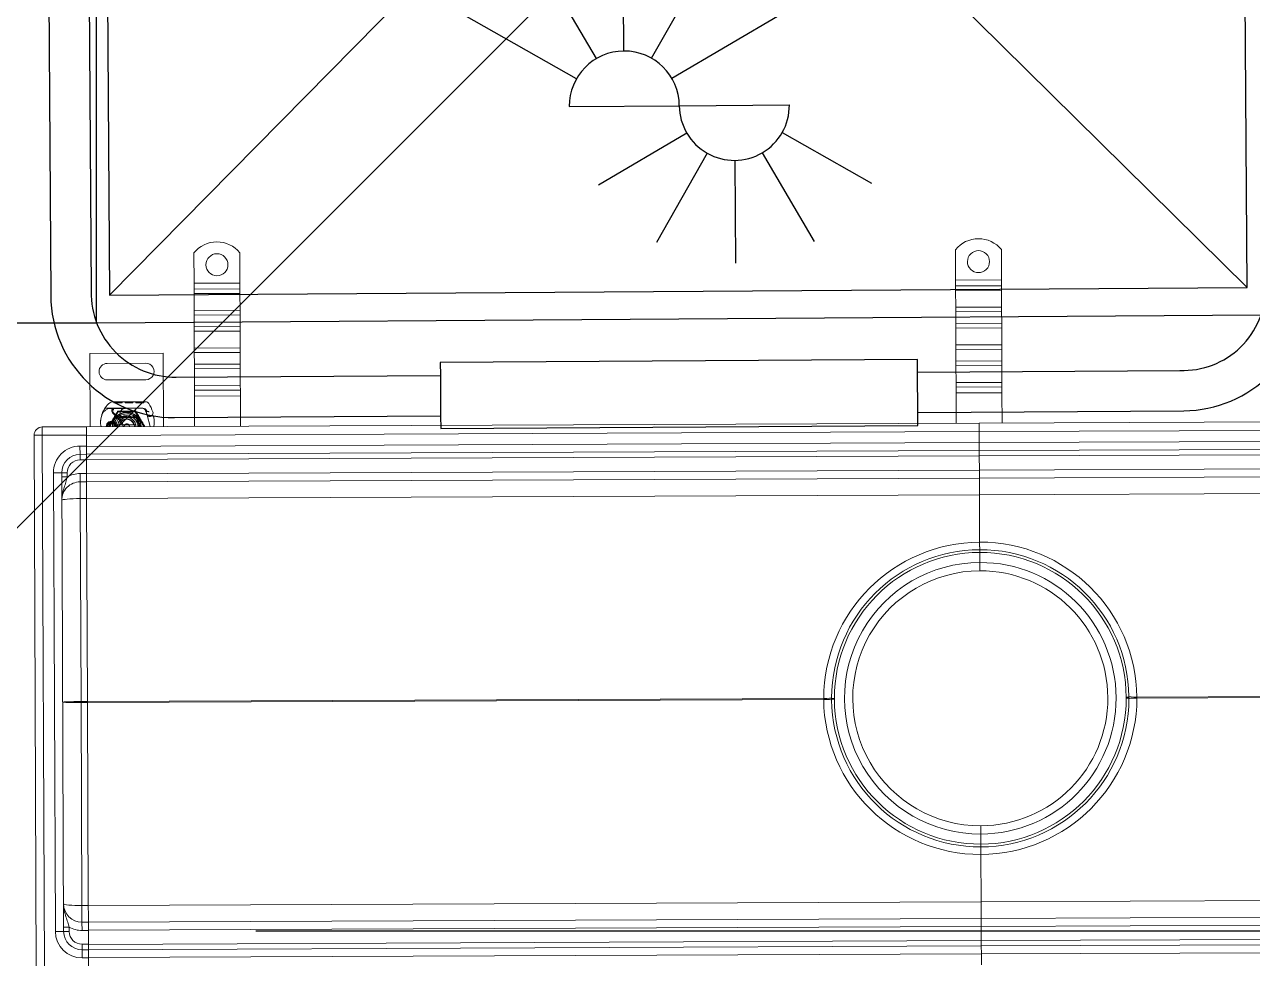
# Model space of a CAD drawing. Header units: millimetres. Extents: x -34838 to 729576, y -214038 to 121482.
# Drawn here: x 602065 to 602734, y -54207 to -53698 of the extents above; entities that cross this region are included whole.
import ezdxf
from ezdxf.enums import TextEntityAlignment as Align

# ---------------------------------------------------------------- set-up
doc = ezdxf.new("R2010")
doc.units = ezdxf.units.MM
doc.header["$MEASUREMENT"] = 0
doc.linetypes.add('HIDDEN', pattern=[114.3, 76.2, -38.1])
doc.linetypes.add('ШТРИХОВА 1_2', pattern=[1300, 750, -550])
for name, color, linetype in [('OBL. САНТ+ЕЛ', 80, 'Continuous'), ('OBORUD-Plosk', 1, 'Continuous'), ('OBORUD-Testi', 2, 'Continuous'), ('ВИНОСКИ', 7, 'Continuous')]:
    doc.layers.add(name, color=color, linetype=linetype)
doc.layers.add('Obrys', color=7, linetype='Continuous', lineweight=18)
doc.layers.add('S-Prof__Обладнання__Обладнання для водопостачання та каналізації', color=130, linetype='Continuous', lineweight=5)
doc.styles.add('ROMANS', font='romans', dxfattribs={"height": 12})

# ---------------------------------------------------------------- blocks, each defined once
blk = doc.blocks.new('T15A')
at = {"layer": 'OBORUD-Plosk'}
for p, q in [((0, -70), (0, 0)), ((150, -70), (0, -70))]:
    blk.add_line(p, q, dxfattribs=at)
at = {"layer": 'OBORUD-Testi', "style": 'ROMANS'}
for tag, p, flags in [('MOD', (0, 33.5), 9), ('AREA', (0, 14.071), 1)]:
    blk.add_attdef(tag, p, '', height=12, dxfattribs=dict(at, flags=flags))
blk.add_attdef('POS', text='', height=12, dxfattribs=at).set_placement((16, -85), align=Align.MIDDLE)
blk = doc.blocks.new('ПМ')
at = {"layer": 'OBL. САНТ+ЕЛ'}
for p, q in [((-47950.2, 15294.62), (-47943.08, 14644.66)), ((-47928.2, 15294.87), (-47921.11, 14646.92)), ((-47911.08, 14645.01), (-47297.91, 15271.77)), ((-47291.12, 14651.8), (-47297.91, 15271.77)), ((-47917.87, 15264.98), (-47291.12, 14651.8)), ((-47917.87, 15264.98), (-47911.08, 14645.01)), ((-47661.01, 14748.87), (-47601.01, 14749.52)), ((-47601.01, 14749.52), (-47541.02, 14750.18)), ((-47911.08, 14645.01), (-47291.12, 14651.8)), ((-47918.05, 14629.94), (-47283.53, 14636.89)), ((-47470.69, 14611.84), (-47730.68, 14608.99)), ((-47730.68, 14608.99), (-47730.6, 14601.99)), ((-47470.62, 14604.84), (-47470.69, 14611.84)), ((-47470.62, 14604.84), (-47327.67, 14606.4)), ((-47875.59, 14600.4), (-47730.6, 14601.99)), ((-47730.6, 14601.99), (-47730.36, 14579.99)), ((-47470.38, 14582.84), (-47470.62, 14604.84)), ((-47875.35, 14578.4), (-47730.36, 14579.99)), ((-47730.36, 14579.99), (-47730.28, 14572.99)), ((-47470.38, 14582.84), (-47325.39, 14584.42)), ((-47470.3, 14575.84), (-47470.38, 14582.84)), ((-47730.28, 14572.99), (-47470.3, 14575.84))]:
    blk.add_line(p, q, dxfattribs=at)
at = {"layer": 'OBL. САНТ+ЕЛ', "linetype": 'HIDDEN'}
for p, q in [((-47631.34, 14779.19), (-47632.11, 14849.59)), ((-47646.3, 14775.01), (-47682.16, 14835.59)), ((-47616.3, 14775.34), (-47581.77, 14836.69)), ((-47605.2, 14764.48), (-47544.62, 14800.35)), ((-47657.16, 14763.91), (-47718.51, 14798.44)), ((-47596.83, 14734.57), (-47644.96, 14706.07)), ((-47544.87, 14735.14), (-47496.13, 14707.7)), ((-47585.73, 14723.71), (-47613.16, 14674.97)), ((-47570.69, 14719.85), (-47570.07, 14663.93)), ((-47555.73, 14724.04), (-47527.24, 14675.91))]:
    blk.add_line(p, q, dxfattribs=at)
at = {"layer": 'OBL. САНТ+ЕЛ'}
for centre, radius, start, end in [((-47631.01, 14749.2), 30, 0.6275, 180.6275), ((-47571.02, 14749.85), 30, 180.6275, 0.6275), ((-47875.1, 14646.42), 46.01, 179.38213, 270.6275), ((-47326.16, 14651.42), 45.04, 268.08269, 0.6275), ((-47326.12, 14651.42), 67, 270.6275, 0.6275), ((-47876.09, 14645.4), 67, 180.6275, 270.6275)]:
    blk.add_arc(centre, radius, start, end, dxfattribs=at)
blk = doc.blocks.new('AUDIT_I_200716151807-1040')
at = {"layer": 'Obrys'}
for centre, radius, start, end in [((2574.96, -11374.15), 0.3, 155.70894, 199.93138), ((2573.59, -11375.64), 1, 308.60121, 341.26979), ((2585.55, -11382.35), 5.55, 90, 92.29244), ((2585.55, -11382.35), 5.05, 90, 92.29244), ((2592.78, -11380.6), 0.5, 90, 118.95502), ((2594.71, -11380.6), 0.5, 61.04498, 90), ((2594.38, -11377.4), 5, 16.88374, 22.05547)]:
    blk.add_arc(centre, radius, start, end, dxfattribs=at)
at = {"layer": 'Obrys', "extrusion": (0, 0, -1)}
for centre, major_axis, ratio, start_param, end_param in [((2580.7, -11378.66), (-0.68, 1.13), 0.865496, 4.64047, 5.024928), ((2582.75, -11382.05), (2.76, 2.81), 0.948675, 4.712185, 4.722398)]:
    blk.add_ellipse(centre, major_axis=major_axis, ratio=ratio, start_param=start_param, end_param=end_param, dxfattribs=at)
at = {"layer": 'Obrys'}
for centre, major_axis, ratio, start_param, end_param in [((2035.59, -11531.69), (4.5, -0.03), 0.08689, 4.747797, 6.283185), ((2035.59, -11533), (4.5, 0.03), 0.08689, 0, 1.535389), ((2206.58, -11531.69), (-4.5, -0.03), 0.08689, 0, 1.535389), ((2206.58, -11533), (-4.5, 0.03), 0.08689, 4.747797, 6.283185), ((2611.08, -11532.35), (-10, 0), 0.026147, 3.141593, 4.712389), ((2611.08, -11532.35), (-10, 0), 0.026147, 1.570796, 3.141593)]:
    blk.add_ellipse(centre, major_axis=major_axis, ratio=ratio, start_param=start_param, end_param=end_param, dxfattribs=at)
blk = doc.blocks.new('Трап широкий')
for p, q in [((-515.8, -142.64), (-514.19, 148.35)), ((-509.69, 148.33), (-511.3, -142.67)), ((-485.72, 142.2), (-485.69, 148.2)), ((-489.24, 137.71), (-489.22, 142.21)), ((-489.22, 142.21), (-485.72, 142.2)), ((-485.74, 137.7), (-485.72, 142.2)), ((0.77, 139.34), (-485.72, 142.04)), ((0.81, 145.34), (0.77, 139.34)), ((0.77, 139.34), (0.81, 145.34)), ((-489.24, 137.71), (-489.26, 134.71)), ((-485.76, 134.7), (-489.26, 134.71)), ((-485.74, 137.7), (-489.24, 137.71)), ((-485.8, 127.2), (-485.76, 134.7)), ((-485.74, 137.7), (-485.76, 134.7)), ((-485.76, 134.8), (0.73, 132.1)), ((-485.74, 137.7), (0.75, 135)), ((0.75, 135), (0.73, 132.1)), ((0.73, 132.1), (0.75, 135)), ((0.75, 135), (0.77, 139.34)), ((0.77, 139.34), (0.75, 135)), ((0.75, 135), (487.24, 132.3)), ((487.27, 136.64), (0.77, 139.34)), ((-505.19, -122.2), (-503.8, 127.8)), ((-499.3, 127.77), (-503.8, 127.8)), ((-499.3, 127.77), (-500.69, -122.23)), ((-499.3, 127.77), (-496.3, 127.75)), ((-496.3, 127.75), (-496.31, 125.45)), ((-489.33, 122.72), (-489.3, 127.22)), ((-489.3, 127.22), (-485.8, 127.2)), ((-485.83, 122.7), (-485.8, 127.2)), ((0.73, 132.1), (0.69, 124.34)), ((0.69, 124.34), (0.73, 132.1)), ((0.73, 132.1), (487.23, 129.41)), ((-499.31, 125.47), (-496.31, 125.45)), ((-489.33, 122.72), (-489.38, 113.59)), ((-485.83, 122.7), (-489.33, 122.72)), ((-485.83, 122.7), (0.67, 120)), ((0.69, 124.34), (-485.8, 127.04)), ((0.67, 120), (0.69, 124.34)), ((0.69, 124.34), (0.67, 120)), ((487.18, 121.64), (0.69, 124.34)), ((-485.85, 119.04), (-485.88, 113.57)), ((0.67, 120), (0.61, 110.87)), ((0.61, 110.87), (0.67, 120)), ((0.67, 120), (487.16, 117.3)), ((-489.38, 113.59), (-489.99, 2.98)), ((-485.88, 113.57), (-489.38, 113.59)), ((-486.49, 2.96), (-485.88, 113.57)), ((-485.88, 113.57), (0.61, 110.87)), ((0.61, 110.87), (0.47, 85.11)), ((0.47, 85.11), (0.61, 110.87)), ((0.61, 110.87), (487.11, 108.17)), ((0.45, 81), (0.44, 79.5)), ((0.44, 79.5), (0.45, 81)), ((0.39, 69.5), (0.41, 74)), ((0.41, 74), (0.39, 69.5)), ((0.44, 79.5), (0.41, 74)), ((0.41, 74), (0.44, 79.5)), ((-490.61, -108.15), (-489.99, 2.46)), ((-489.99, 2.98), (-486.49, 2.96)), ((-489.99, 2.46), (-489.99, 2.98)), ((-486.49, 2.44), (-489.99, 2.46)), ((-486.49, 2.44), (-487.11, -108.17)), ((-85.34, 0.73), (-486.49, 2.96)), ((-486.49, 2.96), (-486.49, 2.44)), ((-486.49, 2.44), (-85.34, 0.21)), ((-79.5, 0.67), (-81, 0.68)), ((-79.5, 0.21), (-81, 0.22)), ((79.5, -0.21), (81, -0.22)), ((79.5, -0.67), (81, -0.68)), ((486.49, -2.44), (85.34, -0.21)), ((85.34, -0.73), (486.49, -2.96)), ((-0.41, -74), (-0.39, -69.5)), ((-0.39, -69.5), (-0.41, -74)), ((-0.44, -79.5), (-0.45, -81)), ((-0.45, -81), (-0.44, -79.5)), ((-0.41, -74), (-0.44, -79.5)), ((-0.44, -79.5), (-0.41, -74)), ((-0.47, -85.11), (-0.61, -110.87)), ((-0.61, -110.87), (-0.47, -85.11)), ((-490.66, -117.28), (-490.61, -108.15)), ((-487.11, -108.17), (-490.61, -108.15)), ((-487.14, -113.65), (-487.11, -108.17)), ((-0.61, -110.87), (-487.11, -108.17)), ((-0.61, -110.87), (-0.67, -120)), ((-0.67, -120), (-0.61, -110.87)), ((485.88, -113.57), (-0.61, -110.87)), ((-500.67, -119.92), (-497.67, -119.94)), ((-497.69, -122.24), (-497.67, -119.94)), ((-490.66, -117.28), (-490.68, -121.78)), ((-487.16, -117.3), (-490.66, -117.28)), ((-487.16, -117.3), (-487.18, -121.8)), ((-0.67, -120), (-487.16, -117.3)), ((-0.69, -124.34), (-0.67, -120)), ((-0.67, -120), (-0.69, -124.34)), ((485.83, -122.7), (-0.67, -120)), ((-505.19, -122.2), (-500.69, -122.23)), ((-500.69, -122.23), (-497.69, -122.24)), ((-490.68, -121.78), (-487.18, -121.8)), ((-487.18, -121.8), (-487.22, -129.3)), ((-487.18, -121.64), (-0.69, -124.34)), ((-0.69, -124.34), (-0.73, -132.1)), ((-0.73, -132.1), (-0.69, -124.34)), ((-0.69, -124.34), (485.8, -127.04)), ((-490.77, -136.78), (-490.74, -132.28)), ((-490.74, -132.28), (-490.72, -129.28)), ((-490.74, -132.28), (-487.24, -132.3)), ((-487.22, -129.3), (-490.72, -129.28)), ((-487.27, -136.8), (-487.24, -132.3)), ((-487.24, -132.3), (-487.22, -129.3)), ((-0.75, -135), (-487.24, -132.3)), ((-0.73, -132.1), (-487.23, -129.41)), ((-0.73, -132.1), (-0.75, -135)), ((-0.75, -135), (-0.73, -132.1)), ((485.76, -134.8), (-0.73, -132.1)), ((-487.27, -136.8), (-490.77, -136.78)), ((-487.27, -136.8), (-487.3, -142.8)), ((-487.27, -136.64), (-0.77, -139.34)), ((-0.77, -139.34), (-0.81, -145.34)), ((-0.81, -145.34), (-0.77, -139.34)), ((-0.77, -139.34), (-0.75, -135)), ((-0.75, -135), (-0.77, -139.34)), ((-0.77, -139.34), (485.72, -142.04)), ((485.74, -137.7), (-0.75, -135)), ((-515.8, -142.64), (-511.3, -142.67)), ((-511.32, -147.17), (-511.3, -142.67)), ((-511.32, -147.17), (-487.32, -147.3)), ((-487.3, -142.8), (-511.3, -142.67)), ((-487.3, -142.8), (-487.32, -147.3)), ((-0.81, -145.34), (-487.3, -142.64)), ((-0.83, -150), (-0.81, -145.34)), ((-0.81, -145.34), (-0.83, -150)), ((485.69, -148.04), (-0.81, -145.34)), ((-487.32, -147.3), (-0.83, -150)), ((-485.51, -187.31), (-485.29, -147.31)), ((-469.96, -155.41), (-474.54, -147.37)), ((-472.53, -149.63), (-474.47, -149.62)), ((-474.46, -149.12), (-472.53, -149.13)), ((-468.66, -150.48), (-473.07, -154.87)), ((-472.5, -154.99), (-470.22, -152.74)), ((-469.52, -152.45), (-468.98, -152.45)), ((-469.16, -148.4), (-461.42, -148.44)), ((-468.98, -152.45), (-468.39, -152.46)), ((-468.39, -152.46), (-468.95, -152.95)), ((-467.88, -152.96), (-467.95, -152.96)), ((-467.88, -152.46), (-467.91, -152.46)), ((-467.88, -152.46), (-465.31, -152.47)), ((-465.32, -152.97), (-467.88, -152.96)), ((-465.11, -152.47), (-460.74, -152.32)), ((-460.72, -152.82), (-465.09, -152.97)), ((-456.04, -147.47), (-460.71, -155.46)), ((-454.31, -153.87), (-454.46, -154.32)), ((-452.55, -147.49), (-454.23, -153.63)), ((-445.29, -147.53), (-445.51, -187.53)), ((-428.42, -164.11), (-428.33, -147.63)), ((-403.42, -164.25), (-403.33, -147.77)), ((-13.42, -166.41), (-13.33, -149.93)), ((-0.83, -150), (485.66, -152.7)), ((11.58, -166.55), (11.67, -150.07)), ((-477.23, -157.42), (-472.01, -157.43)), ((-471.54, -157.34), (-474.18, -157.32)), ((-472.33, -160.43), (-467.82, -160.44)), ((-472.33, -160.93), (-472.33, -160.43)), ((-472.01, -157.43), (-466.01, -157.45)), ((-466.7, -157.36), (-471.54, -157.34)), ((-471.42, -160.93), (-471.42, -160.43)), ((-460.71, -155.46), (-469.96, -155.41)), ((-468.73, -160.94), (-468.72, -160.44)), ((-467.82, -160.94), (-467.82, -160.44)), ((-466.04, -157.37), (-466.7, -157.36)), ((-466.13, -160.45), (-466.18, -160.45)), ((-466.18, -160.95), (-466.18, -160.45)), ((-466.13, -160.45), (-462.09, -160.46)), ((-466.13, -160.95), (-466.13, -160.45)), ((-456.5, -157.42), (-466.04, -157.37)), ((-466.01, -157.45), (-456.48, -157.47)), ((-465.44, -160.95), (-465.44, -160.45)), ((-465.4, -160.95), (-465.4, -160.45)), ((-463, -160.96), (-462.99, -160.46)), ((-462.09, -160.96), (-462.09, -160.46)), ((-460.31, -160.46), (-458.18, -160.47)), ((-460.31, -160.96), (-460.31, -160.46)), ((-460.31, -160.96), (-460.31, -160.46)), ((-459.41, -160.97), (-459.41, -160.47)), ((-459.41, -160.97), (-459.41, -160.47)), ((-459.34, -160.97), (-459.34, -160.47)), ((-459.11, -160.97), (-459.11, -160.47)), ((-458.19, -160.97), (-458.18, -160.47)), ((-458.18, -160.47), (-456.06, -160.47)), ((-457.26, -160.97), (-457.26, -160.47)), ((-457.03, -160.97), (-457.02, -160.47)), ((-456.96, -160.97), (-456.96, -160.47)), ((-456.96, -160.97), (-456.96, -160.47)), ((-456.06, -160.97), (-456.06, -160.47)), ((-456.06, -160.97), (-456.06, -160.47)), ((-455.07, -156.07), (-454.46, -154.32)), ((-454.47, -155.8), (-454.68, -156.25)), ((-455.03, -160.98), (-473.26, -160.93)), ((-428.43, -167.29), (-428.42, -164.11)), ((-428.42, -164.11), (-403.42, -164.25)), ((-403.43, -167.43), (-403.42, -164.25)), ((-13.44, -169.59), (-13.42, -166.41)), ((-13.42, -166.41), (11.58, -166.55)), ((11.56, -169.73), (11.58, -166.55)), ((-454.93, -172.98), (-475.93, -172.86)), ((-428.45, -169.77), (-428.5, -178.96)), ((-428.45, -169.77), (-428.43, -167.29)), ((-428.45, -169.77), (-403.45, -169.9)), ((-428.43, -167.29), (-403.43, -167.43)), ((-403.45, -169.9), (-403.5, -179.1)), ((-403.45, -169.9), (-403.43, -167.43)), ((-13.45, -172.07), (-13.51, -181.26)), ((-13.45, -172.07), (-13.44, -169.59)), ((-13.45, -172.07), (11.55, -172.21)), ((-13.44, -169.59), (11.56, -169.73)), ((11.55, -172.21), (11.49, -181.4)), ((11.55, -172.21), (11.56, -169.73)), ((-428.51, -181.43), (-428.5, -178.96)), ((-428.5, -178.96), (-403.5, -179.1)), ((-403.51, -181.57), (-403.5, -179.1)), ((-445.51, -187.53), (-485.51, -187.31)), ((-475.98, -181.86), (-454.98, -181.98)), ((-428.55, -187.8), (-428.51, -181.43)), ((-428.51, -181.43), (-403.51, -181.57)), ((-403.55, -187.94), (-403.51, -181.57)), ((-13.55, -190.1), (-13.52, -183.73)), ((-13.52, -183.73), (-13.51, -181.26)), ((-13.52, -183.73), (11.48, -183.87)), ((-13.51, -181.26), (11.49, -181.4)), ((11.45, -190.24), (11.48, -183.87)), ((11.48, -183.87), (11.49, -181.4)), ((-428.56, -190.27), (-428.61, -199.46)), ((-428.56, -190.27), (-428.55, -187.8)), ((-428.56, -190.27), (-403.56, -190.41)), ((-428.55, -187.8), (-403.55, -187.94)), ((-403.56, -190.41), (-403.61, -199.6)), ((-403.56, -190.41), (-403.55, -187.94)), ((-13.57, -192.57), (-13.62, -201.76)), ((-13.57, -192.57), (-13.55, -190.1)), ((-13.57, -192.57), (11.43, -192.71)), ((-13.55, -190.1), (11.45, -190.24)), ((11.43, -192.71), (11.38, -201.9)), ((11.43, -192.71), (11.45, -190.24)), ((-428.63, -201.94), (-428.61, -199.46)), ((-428.61, -199.46), (-403.61, -199.6)), ((-403.63, -202.08), (-403.61, -199.6)), ((-428.66, -208.3), (-428.63, -201.94)), ((-428.63, -201.94), (-403.63, -202.08)), ((-403.66, -208.44), (-403.63, -202.08)), ((-13.67, -210.6), (-13.63, -204.24)), ((-13.63, -204.24), (-13.62, -201.76)), ((-13.63, -204.24), (11.37, -204.38)), ((-13.62, -201.76), (11.38, -201.9)), ((11.33, -210.74), (11.37, -204.38)), ((11.37, -204.38), (11.38, -201.9)), ((-428.68, -210.78), (-428.73, -219.97)), ((-428.68, -210.78), (-428.66, -208.3)), ((-428.68, -210.78), (-403.68, -210.92)), ((-428.66, -208.3), (-403.66, -208.44)), ((-403.68, -210.92), (-403.73, -220.11)), ((-403.68, -210.92), (-403.66, -208.44)), ((-13.68, -213.08), (-13.73, -222.27)), ((-13.68, -213.08), (-13.67, -210.6)), ((-13.68, -213.08), (11.32, -213.22)), ((-13.67, -210.6), (11.33, -210.74)), ((11.32, -213.22), (11.27, -222.41)), ((11.32, -213.22), (11.33, -210.74)), ((-428.74, -222.44), (-428.73, -219.97)), ((-428.73, -219.97), (-403.73, -220.11)), ((-403.74, -222.58), (-403.73, -220.11)), ((-428.85, -242.11), (-428.76, -225.63)), ((-428.76, -225.63), (-428.74, -222.44)), ((-428.76, -225.63), (-403.76, -225.76)), ((-428.74, -222.44), (-403.74, -222.58)), ((-403.85, -242.25), (-403.76, -225.76)), ((-403.76, -225.76), (-403.74, -222.58)), ((-13.76, -227.93), (-13.75, -224.75)), ((-13.75, -224.75), (-13.73, -222.27)), ((-13.75, -224.75), (11.25, -224.88)), ((-13.73, -222.27), (11.27, -222.41)), ((11.24, -228.07), (11.25, -224.88)), ((11.25, -224.88), (11.27, -222.41)), ((-13.86, -244.41), (-13.76, -227.93)), ((-13.76, -227.93), (11.24, -228.07)), ((11.14, -244.55), (11.24, -228.07))]:
    blk.add_line(p, q)
for centre, major_axis, ratio, start_param, end_param in [((-489.3, 127.72), (10.27, -10.24), 1, 2.349024, 3.91982), ((-489.3, 127.72), (7.06, 7.08), 1, 0.778228, 2.349024), ((-489.3, 127.72), (4.96, -4.94), 1, 2.349024, 3.91982), ((-489.38, 112.72), (10.27, -10.24), 1, 2.349024, 2.852826), ((-489.38, 112.72), (7.08, -7.06), 1, 2.349024, 3.91982), ((-489.38, 112.72), (10, -0.06), 0.087156, 1.570796, 3.141593), ((0.15, -0.39), (60.56, -60.36), 1, 2.350852, 3.91218), ((0, 0), (57.37, -57.18), 1, 2.349024, 3.91218), ((0, 0), (57.37, -57.18), 1, 0.785868, 2.349024), ((-0.16, -0.39), (60.56, -60.36), 1, 0.785868, 2.347196), ((0, 0), (56.31, -56.12), 1, 2.349024, 3.916933), ((0, 0), (52.41, -52.24), 1, 2.349024, 5.490617), ((0, 0), (52.41, -52.24), 1, 5.490617, 8.632209), ((0, 0), (56.31, -56.12), 1, 0.781115, 2.349024), ((0, 0), (49.22, -49.06), 1, 2.349024, 5.490617), ((0, 0), (49.22, -49.06), 1, 5.490617, 8.632209), ((0.16, 0.39), (60.56, -60.36), 1, 3.927461, 5.488789), ((0, 0), (56.31, -56.12), 1, 3.922708, 5.490617), ((0, 0), (57.37, -57.18), 1, 3.927461, 5.490617), ((-0.15, 0.39), (60.56, -60.36), 1, 5.492445, 7.053772), ((0, 0), (57.37, -57.18), 1, 5.490617, 7.053772), ((0, 0), (56.31, -56.12), 1, 5.490617, 7.058525), ((-490.6, -107.28), (7.08, -7.06), 1, 3.91982, 5.490617), ((-490.6, -107.28), (10, -0.06), 0.087156, 3.141593, 4.712389), ((-490.6, -107.28), (10.24, 10.27), 1, 3.416018, 3.91982), ((-490.69, -122.28), (10.27, -10.24), 1, 3.91982, 5.490617), ((-490.69, -122.28), (7.06, 7.08), 1, 2.349024, 3.91982), ((-490.69, -122.28), (4.94, 4.96), 1, 2.349024, 3.91982), ((-511.3, -142.67), (3.19, -3.18), 1, 3.91982, 5.490617), ((-464.56, -149.45), (10.59, 10.62), 1, 2.323786, 2.675989), ((-473.55, -149.17), (4.24, 4.25), 1, 2.045516, 2.323786), ((-473.49, -147.38), (2.12, 2.12), 1, 2.349024, 5.490617), ((-473.49, -147.38), (1.76, 1.77), 1, 2.349024, 5.490617), ((-473.49, -147.38), (1.41, 1.42), 1, 2.349024, 3.41446), ((-465.29, -147.42), (5.52, -5.51), 1, 3.91982, 7.061413), ((-465.29, -147.42), (5.4, 5.42), 1, 2.349024, 5.490617), ((-473.49, -147.38), (1.42, -1.41), 1, 5.995977, 7.061413), ((-465.29, -147.42), (4.9, 4.91), 1, 2.349024, 5.490617), ((-465.29, -147.42), (4.24, 4.25), 1, 2.349024, 5.490617), ((-465.29, -147.42), (3.57, 3.58), 1, 2.349024, 3.189307), ((-465.29, -147.42), (3.53, 3.54), 1, 2.349024, 5.490617), ((-465.29, -147.42), (3.53, 3.54), 1, 2.349024, 2.550382), ((-469.52, -153.45), (0.708, -0.706), 1, 2.349024, 3.134802), ((-465.29, -147.42), (3.54, -3.53), 1, 4.121178, 6.860055), ((-465.29, -147.42), (2.96, 2.97), 1, 2.349024, 5.490617), ((-461.07, -153.64), (5.67, -5.65), 1, 3.392651, 4.086816), ((-465.29, -147.42), (2.83, -2.82), 1, 4.172501, 6.808733), ((-461.09, -153.68), (5.58, 5.6), 1, 2.262028, 2.513182), ((-465.29, -147.42), (3.57, 3.58), 1, 3.189307, 3.91982), ((-471.84, -147.29), (3.18, 3.19), 1, 4.708436, 4.963447), ((-471.84, -147.29), (3.19, -3.18), 1, 0.251059, 0.757998), ((-465.29, -147.42), (1.06, 1.06), 1, 2.349024, 5.490617), ((-465.29, -147.42), (0.992, -0.988), 1, 3.91982, 7.061413), ((-460.77, -151.32), (0.708, -0.706), 1, 5.530627, 7.32896), ((-460.77, -151.32), (1.06, 1.06), 1, 3.959831, 5.757641), ((-465.29, -147.42), (3.54, -3.53), 1, 0.57687, 0.778228), ((-452.75, -154.88), (1.24, -1.24), 1, 0.436415, 4.401465), ((-452.77, -154.94), (1.38, 1.38), 1, 0.323539, 1.451946), ((-451.46, -152.3), (0.708, -0.706), 1, 5.035928, 6.959662), ((-472.34, -150.05), (15.58, -15.53), 1, 0.676477, 0.899737), ((-474.15, -152.32), (3.53, 3.54), 1, 2.733965, 3.91982), ((-465.51, -149.76), (9.92, -9.88), 1, 4.246786, 4.794454), ((-473.25, -158.93), (1.41, 1.42), 1, 3.223657, 3.922658), ((-472.01, -155.93), (1.06, -1.06), 1, 3.13764, 5.493455), ((-471.53, -155.96), (0.969, 0.972), 1, 1.564006, 3.91982), ((-466, -154.45), (2.12, 2.12), 1, 2.51602, 3.922658), ((-466.02, -154.47), (2.05, -2.05), 1, 4.083979, 5.490617), ((-456.96, -155.42), (1.42, -1.41), 1, 5.490617, 6.734509), ((-456.49, -155.42), (1.42, -1.41), 1, 5.490617, 6.637454), ((-456.47, -155.37), (1.48, 1.49), 1, 3.922658, 5.056842), ((-455.03, -158.98), (1.41, 1.42), 1, 3.922658, 4.935071), ((-452.68, -154.94), (1.34, -1.34), 1, 3.592917, 4.267688), ((-473.49, -147.38), (14.75, 14.8), 0.999984, -1.226348, -1.195843), ((-473.49, -147.38), (16.86, -16.8), 1, 0.222682, 0.436415), ((-475.95, -177.36), (3.18, 3.19), 1, 0.778228, 3.91982), ((-454.95, -177.48), (3.18, 3.19), 1, 3.91982, 7.061413), ((-416.31, -235.7), (4.24, 4.25), 1, 2.349024, 8.632209), ((-1.32, -238), (4.25, -4.24), 1, 3.919820396809793, 10.20300570398938), ((-416.29, -232.2), (11.33, -11.3), 1, 4.593951, 6.387283), ((-1.3, -234.5), (11.3, 11.33), 1, 3.023154, 4.816486)]:
    blk.add_ellipse(centre, major_axis=major_axis, ratio=ratio, start_param=start_param, end_param=end_param)
for points, knots in [([(-496.31, 125.45), (-496.53, 124.57), (-496.8, 123.64), (-497.4, 121.76), (-497.74, 120.79), (-498.07, 119.76), (-498.4, 118.72), (-498.73, 117.63), (-499.1, 115.86), (-499.2, 115.26), (-499.31, 114.33), (-499.33, 114.02), (-499.37, 113.4), (-499.38, 113.08), (-499.38, 112.77)], [0, 0, 0, 0, 0.382561, 0.382561, 0.756879, 0.756879, 0.756879, 1.135319, 1.135319, 1.324539, 1.324539, 1.419149, 1.419149, 1.513759, 1.513759, 1.513759, 1.513759]), ([(-485.83, 122.7), (-485.83, 122.7), (-485.83, 122.5), (-485.84, 121.62), (-485.84, 120.94), (-485.85, 119.59), (-485.86, 119.05), (-485.86, 118.48)], [0, 0, 0, 0, 0.25, 0.25, 0.5, 0.5, 0.6374743, 0.6374743, 0.6374743, 0.6374743]), ([(0.47, 85.11), (0.47, 84.52), (0.47, 83.96), (0.46, 82.91), (0.46, 82.45), (0.45, 81.73), (0.45, 81.46), (0.45, 81.09), (0.45, 81.04), (0.45, 81)], [0, 0, 0, 0, 0.175693, 0.175693, 0.3514529, 0.3514529, 0.5105786, 0.5105786, 0.6697314, 0.6697314, 0.6697314, 0.6697314]), ([(0.45, 81), (0.45, 81.04), (0.45, 81.11), (0.45, 81.56), (0.45, 81.89), (0.46, 82.67), (0.46, 83.11), (0.47, 84.06), (0.47, 84.58), (0.47, 85.11)], [0, 0, 0, 0, 0.1760049, 0.1760049, 0.3519449, 0.3519449, 0.5108582, 0.5108582, 0.6697471, 0.6697471, 0.6697471, 0.6697471]), ([(-85.34, 0.73), (-85.34, 0.65), (-85.34, 0.56), (-85.34, 0.39), (-85.34, 0.3), (-85.34, 0.21)], [-0.1306547, -0.1306547, -0.1306547, -0.1306547, -0.0653274, -0.0653274, 0, 0, 0, 0]), ([(-81, 0.68), (-81, 0.61), (-81, 0.53), (-81, 0.37), (-81, 0.29), (-81, 0.22)], [0, 0, 0, 0, 0.02295698, 0.02295698, 0.04591397, 0.04591397, 0.04591397, 0.04591397]), ([(-79.5, 0.21), (-79.5, 0.29), (-79.5, 0.36), (-79.5, 0.52), (-79.5, 0.59), (-79.5, 0.67)], [-0.04591397, -0.04591397, -0.04591397, -0.04591397, -0.02295698, -0.02295698, 0, 0, 0, 0]), ([(79.5, -0.21), (79.5, -0.29), (79.5, -0.36), (79.5, -0.52), (79.5, -0.59), (79.5, -0.67)], [-0.04591397, -0.04591397, -0.04591397, -0.04591397, -0.02295698, -0.02295698, 0, 0, 0, 0]), ([(81, -0.68), (81, -0.61), (81, -0.53), (81, -0.37), (81, -0.29), (81, -0.22)], [0, 0, 0, 0, 0.02295698, 0.02295698, 0.04591397, 0.04591397, 0.04591397, 0.04591397]), ([(85.34, -0.73), (85.34, -0.65), (85.34, -0.56), (85.34, -0.39), (85.34, -0.3), (85.34, -0.21)], [-0.1306547, -0.1306547, -0.1306547, -0.1306547, -0.0653274, -0.0653274, 0, 0, 0, 0]), ([(-0.45, -81), (-0.45, -81.04), (-0.45, -81.11), (-0.45, -81.56), (-0.45, -81.89), (-0.46, -82.67), (-0.46, -83.11), (-0.47, -84.06), (-0.47, -84.58), (-0.47, -85.11)], [0, 0, 0, 0, 0.1760049, 0.1760049, 0.3519449, 0.3519449, 0.5108582, 0.5108582, 0.6697471, 0.6697471, 0.6697471, 0.6697471]), ([(-0.47, -85.11), (-0.47, -84.52), (-0.47, -83.96), (-0.46, -82.91), (-0.46, -82.45), (-0.45, -81.73), (-0.45, -81.46), (-0.45, -81.09), (-0.45, -81.04), (-0.45, -81)], [0, 0, 0, 0, 0.175693, 0.175693, 0.3514529, 0.3514529, 0.5105786, 0.5105786, 0.6697314, 0.6697314, 0.6697314, 0.6697314]), ([(-497.67, -119.94), (-497.88, -119.06), (-498.14, -118.12), (-498.72, -116.23), (-499.04, -115.26), (-499.37, -114.23), (-499.69, -113.19), (-500.01, -112.09), (-500.36, -110.32), (-500.45, -109.71), (-500.54, -108.79), (-500.57, -108.48), (-500.6, -107.85), (-500.6, -107.54), (-500.6, -107.23)], [0, 0, 0, 0, 0.382561, 0.382561, 0.756879, 0.756879, 0.756879, 1.135319, 1.135319, 1.324539, 1.324539, 1.419149, 1.419149, 1.513759, 1.513759, 1.513759, 1.513759]), ([(-487.14, -113.08), (-487.15, -113.66), (-487.15, -114.19), (-487.16, -115.55), (-487.16, -116.23), (-487.16, -117.1), (-487.16, -117.3), (-487.16, -117.3)], [0.3625114, 0.3625114, 0.3625114, 0.3625114, 0.5, 0.5, 0.75, 0.75, 1, 1, 1, 1]), ([(-478.94, -153.75), (-479.08, -153.29), (-479.19, -152.82), (-479.28, -152.36), (-479.37, -151.9), (-479.44, -151.46), (-479.48, -151.02), (-479.51, -150.8), (-479.53, -150.58), (-479.54, -150.35), (-479.57, -149.9), (-479.57, -149.43), (-479.56, -148.97)], [0.7738005, 0.7738005, 0.7738005, 0.7738005, 0.907672, 0.907672, 0.907672, 1.0415435, 1.0415435, 1.0415435, 1.1084793, 1.1084793, 1.1084793, 1.2423508, 1.2423508, 1.2423508, 1.2423508]), ([(-467.95, -152.96), (-468.06, -152.96), (-468.18, -152.96), (-468.34, -152.95), (-468.47, -152.95), (-468.58, -152.95), (-468.73, -152.95), (-468.82, -152.95), (-468.9, -152.95), (-468.94, -152.95), (-468.95, -152.95), (-468.95, -152.95)], [-0.7393749, -0.7393749, -0.7393749, -0.7393749, -0.7082852, -0.7082852, -0.6895882, -0.6708911, -0.6708911, -0.6337981, -0.6337981, -0.6153592, -0.5969202, -0.5969202, -0.5969202, -0.5969202]), ([(-468.39, -152.46), (-468.39, -152.46), (-468.39, -152.46), (-468.37, -152.46), (-468.33, -152.46), (-468.29, -152.46), (-468.22, -152.46), (-468.17, -152.46), (-468.11, -152.46), (-468.03, -152.46), (-467.97, -152.46), (-467.91, -152.46)], [0.5969202, 0.5969202, 0.5969202, 0.5969202, 0.6153592, 0.6337981, 0.6337981, 0.6708911, 0.6708911, 0.6895882, 0.7082852, 0.7082852, 0.7393749, 0.7393749, 0.7393749, 0.7393749]), ([(-459.98, -151.93), (-459.92, -151.9), (-459.86, -151.85), (-459.74, -151.77), (-459.68, -151.73), (-459.62, -151.68)], [-0.04454091, -0.04454091, -0.04454091, -0.04454091, -0.02228535, -0.02228535, -0.00002713, -0.00002713, -0.00002713, -0.00002713]), ([(-459.95, -150.47), (-459.93, -150.57), (-459.91, -150.67), (-459.86, -150.86), (-459.83, -150.96), (-459.81, -151.05)], [0.00007426, 0.00007426, 0.00007426, 0.00007426, 0.03418726, 0.03418726, 0.06833615, 0.06833615, 0.06833615, 0.06833615]), ([(-459.53, -150.48), (-459.53, -150.49), (-459.53, -150.51), (-459.51, -150.73), (-459.52, -150.95), (-459.62, -151.34), (-459.7, -151.52), (-459.83, -151.72), (-459.86, -151.75), (-459.88, -151.78)], [0, 0, 0, 0, 0.0055623, 0.0055623, 0.0740936, 0.0740936, 0.1354374, 0.1354374, 0.1481916, 0.1481916, 0.1481916, 0.1481916]), ([(-459.81, -151.06), (-459.79, -150.95), (-459.79, -150.84), (-459.82, -150.62), (-459.84, -150.5), (-459.87, -150.39)], [0, 0, 0, 0, 0.03525254, 0.03525254, 0.07338193, 0.07338193, 0.07338193, 0.07338193]), ([(-459.84, -150.36), (-459.79, -150.38), (-459.74, -150.4), (-459.63, -150.43), (-459.58, -150.45), (-459.53, -150.48)], [0.00004811, 0.00004811, 0.00004811, 0.00004811, 0.0187128, 0.0187128, 0.03730006, 0.03730006, 0.03730006, 0.03730006]), ([(-457.49, -147.47), (-457.49, -148.06), (-457.59, -148.65), (-457.79, -149.21), (-458.14, -150.19), (-458.78, -151.06), (-459.62, -151.68)], [95.8185759, 95.8185759, 95.8185759, 95.8185759, 96.1545619, 96.1545619, 96.1545619, 96.7427307, 96.7427307, 96.7427307, 96.7427307]), ([(-458.02, -147.46), (-458.07, -147.99), (-458.21, -148.51), (-458.43, -148.99), (-458.69, -149.55), (-459.07, -150.06), (-459.53, -150.48)], [0.5953414, 0.5953414, 0.5953414, 0.5953414, 0.7545984, 0.7545984, 0.7545984, 0.9423626, 0.9423626, 0.9423626, 0.9423626]), ([(-454.23, -153.65), (-454.23, -153.65), (-454.23, -153.65), (-454.25, -153.69), (-454.26, -153.73), (-454.28, -153.78)], [-0.08491287, -0.08491287, -0.08491287, -0.08491287, -0.08476972, -0.08476972, 0, 0, 0, 0]), ([(-451.91, -153.19), (-452.01, -153.14), (-452.11, -153.11), (-452.42, -153.01), (-452.63, -152.99), (-452.98, -153), (-453.12, -153.02), (-453.37, -153.08), (-453.47, -153.12), (-453.72, -153.23), (-453.86, -153.32), (-453.98, -153.41)], [-1.7533506, -1.7533506, -1.7533506, -1.7533506, -1.6908696, -1.6908696, -1.5574964, -1.5574964, -1.4465152, -1.4465152, -1.3614211, -1.3614211, -1.2086509, -1.2086509, -1.2086509, -1.2086509]), ([(-450.47, -152.41), (-450.47, -152.41), (-450.47, -152.41), (-450.49, -152.56), (-450.6, -152.7), (-450.83, -152.79)], [-0.05151133, -0.05151133, -0.05151133, -0.05151133, -0.05126221, -0.05126221, -0.00001736, -0.00001736, -0.00001736, -0.00001736]), ([(-453.15, -155.52), (-453.16, -155.52), (-453.16, -155.52), (-453.25, -155.55), (-453.35, -155.57), (-453.53, -155.61), (-453.63, -155.63), (-453.84, -155.65), (-453.95, -155.66), (-454.13, -155.68), (-454.19, -155.68), (-454.28, -155.68), (-454.31, -155.69), (-454.31, -155.69)], [-0.0004584, -0.0004584, -0.0004584, -0.0004584, 0, 0, 0.0291314, 0.0291314, 0.0589228, 0.0589228, 0.0992017, 0.0992017, 0.136201, 0.136201, 0.171809, 0.171809, 0.171809, 0.171809])]:
    blk.add_open_spline(points, degree=3, knots=knots)
for points in [[(-81, 0.68), (-81, 0.81), (-80.99, 0.94), (-80.99, 1.07)], [(-81, -0.17), (-81, -0.04), (-81, 0.09), (-81, 0.22)], [(81, 0.17), (81, 0.04), (81, -0.09), (81, -0.22)], [(81, -0.68), (81, -0.81), (80.99, -0.94), (80.99, -1.07)], [(-459.95, -150.47), (-459.93, -150.44), (-459.9, -150.42), (-459.87, -150.39)], [(-459.84, -150.36), (-459.09, -149.6), (-458.65, -148.53), (-458.64, -147.46)], [(-459.84, -150.36), (-459.84, -150.36), (-459.84, -150.36), (-459.84, -150.36)], [(-459.84, -150.36), (-459.84, -150.36), (-459.84, -150.36), (-459.84, -150.36)], [(-459.81, -151.05), (-459.81, -151.06), (-459.81, -151.06), (-459.81, -151.06)], [(-459.81, -151.06), (-459.81, -151.06), (-459.81, -151.06), (-459.81, -151.06)], [(-459.53, -150.48), (-458.68, -149.71), (-458.13, -148.6), (-458.02, -147.46)], [(-459.44, -152.01), (-459.19, -151.54), (-459.23, -150.92), (-459.53, -150.48)], [(-454.28, -153.78), (-454.3, -153.85), (-454.31, -153.86), (-454.31, -153.87)], [(-454.23, -153.63), (-454.23, -153.64), (-454.23, -153.65), (-454.24, -153.66)], [(-453.98, -153.41), (-453.98, -153.41), (-453.98, -153.41), (-453.98, -153.41)], [(-450.83, -152.79), (-450.83, -152.79), (-450.83, -152.79), (-450.83, -152.79)]]:
    blk.add_open_spline(points, degree=3)
for points, weights in [([(-475.1, -147.37), (-472.67, -151.63), (-470.24, -155.89)], [1, 1.15470053838, 1]), ([(-470.19, -148.4), (-469.62, -148.4), (-469.16, -148.4)], [1.01967201941, 1.01641431551, 1]), ([(-461.42, -148.44), (-460.96, -148.45), (-460.39, -148.45)], [1, 1.01641431551, 1.01967201941]), ([(-460.43, -155.95), (-457.95, -151.71), (-455.47, -147.48)], [1, 1.15470053838, 1]), ([(-470.24, -155.89), (-465.33, -155.92), (-460.43, -155.95)], [1, 1.15470053838, 1])]:
    blk.add_rational_spline(points, weights, degree=2)
at = {"rotation": 179.6823108180857}
blk.add_blockref('AUDIT_I_200716151807-1040', (2057.11, -11543.93), dxfattribs=at)

msp = doc.modelspace()

# ---------------------------------------------------------------- linework, layer by layer
at = {"color": 3, "linetype": 'ШТРИХОВА 1_2'}
for p, q in [((601840.76, -53092.41), (602940.76, -54192.41)), ((601840.76, -54192.41), (602940.76, -53092.41)), ((602940.76, -54192.41), (601840.76, -54192.41))]:
    msp.add_line(p, q, dxfattribs=at)

# ---------------------------------------------------------------- block references
at = {"layer": 'OBORUD-Plosk', "xscale": -10, "yscale": 10, "zscale": 10}
msp.add_blockref('T15A', (602103.89, -53160.85), dxfattribs=at)
at = {"layer": 'S-Prof__Обладнання__Обладнання для водопостачання та каналізації', "xscale": -1, "rotation": 179.9202719825038}
msp.add_blockref('Трап широкий', (602585.43, -54065.57), dxfattribs=at)
at = {"layer": 'ВИНОСКИ', "color": 4, "rotation": 359.7585185355496}
msp.add_blockref('ПМ', (649959.86, -68692.62), dxfattribs=at)

doc.saveas('drawing.dxf')
